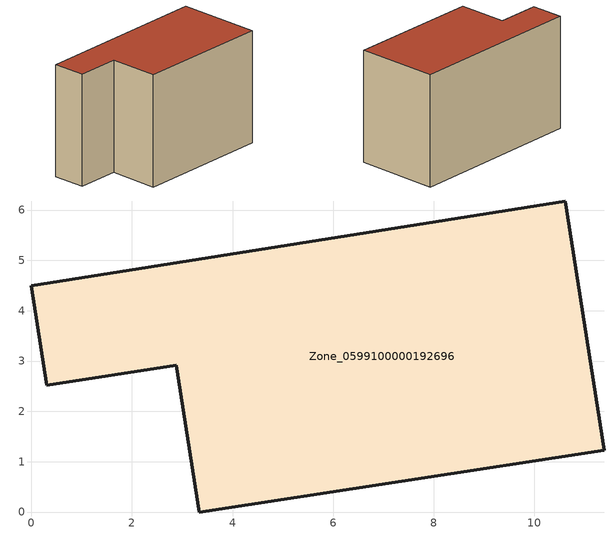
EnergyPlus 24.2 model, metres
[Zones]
Zone_0599100000192696
 floor ground (C_G): 2.88,2.92 0.31,2.52 0,4.5 10.61,6.18 11.39,1.23 3.34,0 z0
 wall outside (C_F): 10.61,6.18 0,4.5 0.31,2.52 2.88,2.92 3.34,0 11.39,1.23 10.61,6.18 z0:6.81
 roof outside (C_R): 3.34,0 11.39,1.23 10.61,6.18 0,4.5 0.31,2.52 2.88,2.92 z6.81
[BUILDING]
Pand.0599100000192696: North Axis=0; Terrain=City; Loads Convergence Tolerance Value=0.04; Temperature Convergence Tolerance Value=0.4; Solar Distribution=FullExterior; Maximum Number of Warmup Days=25; Minimum Number of Warmup Days=1
[Site:Location]
Rotterdam.The.Hague.AP_ZH_NLD Design_Conditions: Latitude=51.96; Longitude=4.45; Time Zone=1; Elevation=-4.5
[SITE:GROUNDTEMPERATURE:BUILDINGSURFACE]
18, 18, 18, 18, 18, 18, 18, 18, 18, 18, 18, 18
[MATERIAL] Thermal Absorptance=0.9; Solar Absorptance=0.7; Visible Absorptance=0.7
Name | Roughness | Thickness | Conductivity | Density | Specific Heat
G.TI.1946 | MediumSmooth | 0.15 | 1 | 540 | 1210
F.TI.1946 | Rough | 0.3 | 0.857143 | 1920 | 840
R.TI.1946 | MediumRough | 0.2 | 0.1 | 1500 | 1000
[CONSTRUCTION]
C_G: G.TI.1946
C_F: F.TI.1946
C_R: R.TI.1946
[ZONE]
Zone_0599100000192696: Type=1; Multiplier=1; Ceiling Height=Autocalculate; Volume=Autocalculate; Floor Area=autocalculate; Part of Total Floor Area=Yes
[ZONEINFILTRATION:DESIGNFLOWRATE]
Infil_Zone_0599100000192696: Zone or ZoneList or Space or SpaceList=Zone_0599100000192696; Schedule=AlwaysOn; Design Flow Rate Calculation Method=Flow/Area; Flow Rate per Floor Area=0.003; Constant Term Coefficient=1; Temperature Term Coefficient=0; Velocity Term Coefficient=0; Velocity Squared Term Coefficient=0
[HVACTEMPLATE:ZONE:IDEALLOADSAIRSYSTEM]
Zone_0599100000192696: Maximum Heating Supply Air Temperature=50; Minimum Cooling Supply Air Temperature=13; Maximum Heating Supply Air Humidity Ratio=0.0156; Minimum Cooling Supply Air Humidity Ratio=0.0077; Heating Limit=NoLimit; Cooling Limit=NoLimit; Dehumidification Control Type=ConstantSensibleHeatRatio; Cooling Sensible Heat Ratio=0.7; Dehumidification Setpoint=60; Humidification Control Type=None; Humidification Setpoint=30; Outdoor Air Method=None; Outdoor Air Flow Rate per Person=0.00944; Outdoor Air Flow Rate per Zone Floor Area=0; Outdoor Air Flow Rate per Zone=0; Demand Controlled Ventilation Type=None; Outdoor Air Economizer Type=NoEconomizer; Heat Recovery Type=None; Sensible Heat Recovery Effectiveness=0.7; Latent Heat Recovery Effectiveness=0.65
[ZONECONTROL:THERMOSTAT]
ThermostatControl_Zone_0599100000192696: Zone or ZoneList=Zone_0599100000192696; Control Type Schedule=DualSetpointControlType; Control 1=Thermostat_Zone_0599100000192696; Temperature Difference Between Cutout And Setpoint=0
[THERMOSTATSETPOINT:DUALSETPOINT]
Thermostat_Zone_0599100000192696: Heating Setpoint Temperature Schedule=HeatingSetpoint_Zone_0599100000192696; Cooling Setpoint Temperature Schedule=CoolingSetpoint_Zone_0599100000192696
[SCHEDULE:COMPACT]
HeatingSetpoint_Zone_0599100000192696: Through: 12/31, For: AllDays, Until: 24:00, 21
CoolingSetpoint_Zone_0599100000192696: Through: 12/31, For: AllDays, Until: 24:00, 24
DualSetpointControlType: Through: 12/31, For: AllDays, Until: 24:00, 4
AlwaysOn: Through: 12/31, For: AllDays, Until: 24:00, 1
